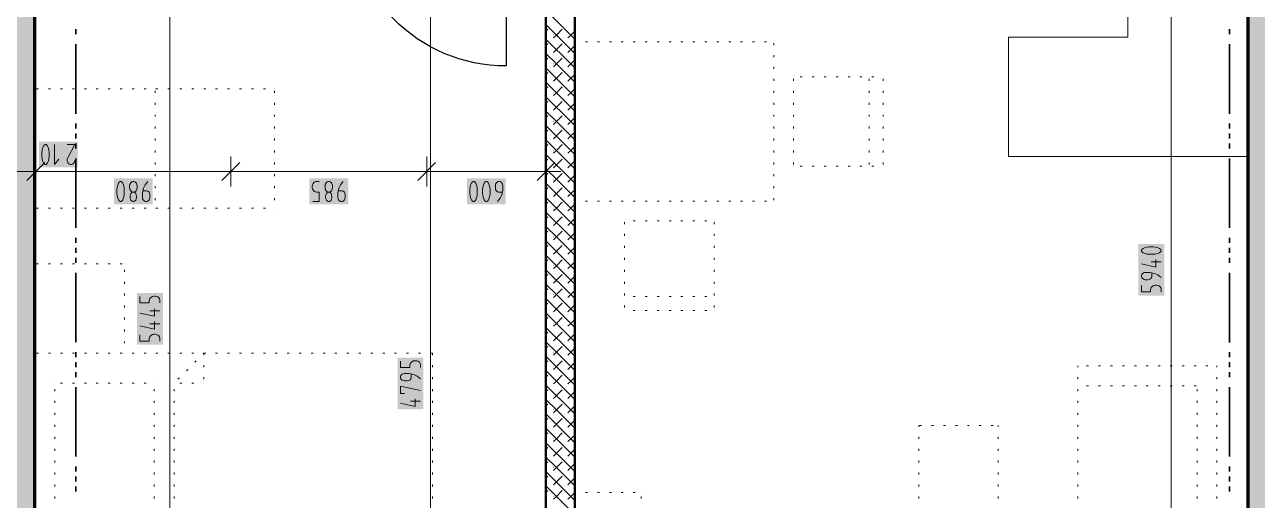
# Model space of a CAD drawing. Header units: millimetres. Extents: x 0 to 594, y 0 to 420.
# Drawn here: x 293.2 to 349.9, y 162 to 183.9 of the extents above; entities that cross this region are included whole.
import ezdxf

# ---------------------------------------------------------------- set-up
doc = ezdxf.new("R2010")
doc.units = ezdxf.units.MM
doc.header["$LTSCALE"] = 8
for name, color, linetype in [('PDF_Dvere', 7, 'Continuous'), ('PDF_Koty delkove', 7, 'Continuous'), ('PDF_Kuchyne', 7, 'Continuous'), ('PDF_Nabytek', 7, 'Continuous'), ('PDF_Pozarni useky', 7, 'Continuous'), ('PDF_Pricky zdene', 7, 'Continuous'), ('PDF_Steny obvodove nosne', 7, 'Continuous')]:
    doc.layers.add(name, color=color, linetype=linetype)

msp = doc.modelspace()

# ---------------------------------------------------------------- linework, layer by layer
at = {"layer": 'PDF_Dvere', "lineweight": 25}
msp.add_lwpolyline([(315.021, 189.328), (315.353, 189.328), (315.353, 182.001, -0.414213), (308.026, 189.328), (308.839, 189.328)], format="xyb", dxfattribs=at)
at = {"layer": 'PDF_Koty delkove', "lineweight": 18}
for points in [[(345.978, 162.425), (345.978, 199.815), (345.978, 201.143), (345.978, 202.517), (345.978, 211.218), (345.978, 212.637), (345.978, 220.239), (345.978, 222.575), (345.978, 223.262)], [(299.859, 141.932), (299.859, 145.412), (299.859, 161.557), (299.859, 195.281), (299.859, 196.61), (299.859, 217.812), (299.859, 220.285), (299.859, 222.575)], [(311.858, 145.412), (311.858, 172.012), (311.858, 189.328), (311.858, 190.656), (311.858, 217.812), (311.858, 220.285)], [(294.552, 178.382), (294.552, 177.466), (294.747, 177.709)], [(295.139, 178.382), (295.482, 178.382), (295.163, 177.771), (295.139, 177.709), (295.139, 177.618), (295.163, 177.557), (295.2, 177.511), (295.237, 177.48), (295.286, 177.466), (295.334, 177.466), (295.383, 177.48), (295.42, 177.511), (295.457, 177.557), (295.482, 177.648)], [(293.692, 177.823), (293.692, 177.136), (293.692, 176.449)], [(302.668, 177.823), (302.668, 177.136), (302.668, 176.449)], [(311.689, 177.823), (311.689, 177.136), (311.689, 176.449)], [(317.184, 177.823), (317.184, 177.136), (317.184, 176.449)], [(317.184, 177.136), (315.016, 177.136), (311.689, 177.136), (310.883, 177.136), (306.349, 177.136), (302.668, 177.136), (293.692, 177.136), (291.769, 177.136)], [(294.104, 177.548), (293.28, 176.724)], [(303.08, 177.548), (302.255, 176.724)], [(312.101, 177.548), (311.277, 176.724)], [(317.597, 177.548), (316.772, 176.724)], [(317.184, 177.136), (317.871, 177.136)], [(297.641, 176.663), (297.616, 176.678), (297.568, 176.678), (297.543, 176.663), (297.495, 176.601), (297.458, 176.51), (297.434, 176.403), (297.421, 176.311)], [(297.421, 176.311), (297.421, 176.128), (297.434, 176.037), (297.458, 175.93), (297.495, 175.838), (297.543, 175.777), (297.568, 175.762), (297.616, 175.762), (297.641, 175.777), (297.69, 175.838), (297.726, 175.93), (297.751, 176.037), (297.764, 176.128), (297.764, 176.311), (297.751, 176.403), (297.726, 176.51), (297.69, 176.601), (297.641, 176.663)], [(298.13, 176.189), (298.106, 176.174), (298.069, 176.128), (298.045, 176.067), (298.032, 176.006), (298.032, 175.945), (298.045, 175.884), (298.069, 175.823), (298.118, 175.777), (298.155, 175.762), (298.203, 175.762), (298.24, 175.777), (298.289, 175.823), (298.314, 175.884), (298.326, 175.945), (298.326, 176.006), (298.314, 176.067), (298.289, 176.128), (298.253, 176.174), (298.228, 176.189), (298.253, 176.205), (298.302, 176.251), (298.339, 176.327), (298.351, 176.403), (298.351, 176.464), (298.339, 176.54), (298.302, 176.617), (298.253, 176.663), (298.203, 176.678), (298.155, 176.678), (298.106, 176.663), (298.057, 176.617), (298.021, 176.54), (298.008, 176.464)], [(298.84, 176.678), (298.717, 176.525), (298.644, 176.372), (298.595, 176.159), (298.595, 175.945), (298.608, 175.884), (298.632, 175.838), (298.656, 175.808), (298.693, 175.777), (298.742, 175.762), (298.791, 175.762), (298.84, 175.777), (298.876, 175.808), (298.901, 175.838), (298.926, 175.884), (298.938, 175.945), (298.938, 176.067), (298.926, 176.128), (298.901, 176.189), (298.84, 176.235), (298.791, 176.251), (298.62, 176.251)], [(306.444, 175.762), (306.738, 175.762), (306.738, 176.189), (306.615, 176.189), (306.53, 176.22), (306.481, 176.266), (306.432, 176.342), (306.42, 176.403), (306.42, 176.464), (306.432, 176.525), (306.456, 176.586), (306.493, 176.632), (306.542, 176.663), (306.615, 176.678), (306.738, 176.678)], [(307.838, 176.678), (307.716, 176.525)], [(315.17, 176.189), (314.999, 176.189), (314.95, 176.205), (314.913, 176.235), (314.889, 176.266), (314.865, 176.311), (314.852, 176.372), (314.852, 176.494), (314.865, 176.556), (314.889, 176.601), (314.913, 176.632), (314.95, 176.663), (314.999, 176.678), (315.048, 176.678), (315.097, 176.663), (315.134, 176.632), (315.158, 176.601), (315.183, 176.556), (315.195, 176.494), (315.195, 176.281), (315.146, 176.067), (315.073, 175.914)], [(298.008, 176.464), (298.008, 176.403), (298.021, 176.327), (298.057, 176.251), (298.106, 176.205), (298.13, 176.189), (298.228, 176.189)], [(307.154, 175.762), (307.117, 175.777), (307.068, 175.823), (307.044, 175.884), (307.031, 175.945), (307.031, 176.006), (307.044, 176.067), (307.068, 176.128), (307.105, 176.174), (307.129, 176.189)], [(307.227, 176.189), (307.251, 176.174), (307.288, 176.128), (307.312, 176.067), (307.325, 176.006), (307.325, 175.945), (307.312, 175.884), (307.288, 175.823), (307.239, 175.777), (307.202, 175.762), (307.154, 175.762)], [(307.716, 176.525), (307.642, 176.372), (307.594, 176.159), (307.594, 175.945), (307.606, 175.884), (307.631, 175.838), (307.655, 175.808), (307.692, 175.777), (307.741, 175.762), (307.789, 175.762), (307.838, 175.777), (307.875, 175.808), (307.899, 175.838), (307.924, 175.884), (307.937, 175.945), (307.937, 176.067), (307.924, 176.128), (307.899, 176.189), (307.838, 176.235), (307.789, 176.251), (307.618, 176.251)], [(315.073, 175.914), (314.95, 175.762)], [(345.276, 173.079), (345.276, 172.736), (344.605, 172.883)], [(345.521, 172.981), (345.063, 172.981)], [(345.521, 172.247), (345.368, 172.37), (345.215, 172.443), (345.001, 172.491), (344.787, 172.491), (344.726, 172.479), (344.681, 172.455), (344.65, 172.431), (344.619, 172.394), (344.605, 172.345), (344.605, 172.296), (344.619, 172.247), (344.65, 172.21), (344.681, 172.186), (344.726, 172.161), (344.787, 172.149), (344.91, 172.149), (344.97, 172.161), (345.031, 172.186), (345.077, 172.247), (345.093, 172.296), (345.093, 172.467)], [(344.605, 171.88), (344.605, 171.587), (345.031, 171.587), (345.031, 171.709), (345.063, 171.794), (345.108, 171.843), (345.184, 171.892), (345.245, 171.904), (345.306, 171.904), (345.368, 171.892), (345.428, 171.868), (345.474, 171.831), (345.505, 171.783), (345.521, 171.709), (345.521, 171.587)], [(298.485, 171.375), (298.485, 171.081), (298.912, 171.081), (298.912, 171.204), (298.943, 171.289), (298.989, 171.338), (299.065, 171.386), (299.125, 171.399), (299.187, 171.399), (299.248, 171.386), (299.308, 171.362), (299.354, 171.325), (299.385, 171.277), (299.401, 171.204), (299.401, 171.081)], [(299.156, 170.812), (299.156, 170.469), (298.485, 170.617)], [(299.401, 170.714), (298.943, 170.714)], [(299.156, 170.225), (299.156, 169.882), (298.485, 170.029)], [(299.401, 170.127), (298.943, 170.127)], [(298.485, 169.613), (298.485, 169.32), (298.912, 169.32), (298.912, 169.442), (298.943, 169.527), (298.989, 169.577), (299.065, 169.625), (299.125, 169.638), (299.187, 169.638), (299.248, 169.625), (299.308, 169.601), (299.354, 169.564), (299.385, 169.516), (299.401, 169.442), (299.401, 169.32)], [(310.485, 168.398), (310.485, 168.104), (310.911, 168.104), (310.911, 168.227), (310.943, 168.312), (310.988, 168.361), (311.064, 168.41), (311.125, 168.422), (311.186, 168.422), (311.248, 168.41), (311.308, 168.386), (311.354, 168.349), (311.385, 168.3), (311.401, 168.227), (311.401, 168.104)], [(311.401, 167.591), (311.248, 167.713), (311.095, 167.787), (310.881, 167.835), (310.667, 167.835), (310.606, 167.823), (310.561, 167.798), (310.53, 167.774), (310.499, 167.738), (310.485, 167.688), (310.485, 167.64), (310.499, 167.591), (310.53, 167.554), (310.561, 167.53), (310.606, 167.505), (310.667, 167.492), (310.79, 167.492), (310.85, 167.505), (310.911, 167.53), (310.957, 167.591), (310.973, 167.64), (310.973, 167.811)], [(310.667, 166.905), (310.485, 166.905), (310.485, 167.248), (311.401, 167.053)], [(311.156, 166.661), (311.156, 166.318), (310.485, 166.466)], [(311.401, 166.563), (310.943, 166.563)], [(345.978, 141.932), (345.978, 145.412), (345.978, 158.719), (345.978, 160.747), (345.978, 162.425)]]:
    msp.add_lwpolyline(points, dxfattribs=at)
for points in [[(293.965, 178.014), (293.965, 177.831), (293.977, 177.74), (294.001, 177.633), (294.038, 177.542), (294.087, 177.48), (294.112, 177.466), (294.16, 177.466), (294.185, 177.48), (294.233, 177.542), (294.27, 177.633), (294.295, 177.74), (294.308, 177.831), (294.308, 178.014), (294.295, 178.106), (294.27, 178.213), (294.233, 178.305), (294.185, 178.366), (294.16, 178.382), (294.112, 178.382), (294.087, 178.366), (294.038, 178.305), (294.001, 178.213), (293.977, 178.106)], [(307.007, 176.464), (307.007, 176.403), (307.019, 176.327), (307.055, 176.251), (307.105, 176.205), (307.129, 176.189), (307.227, 176.189), (307.251, 176.205), (307.3, 176.251), (307.337, 176.327), (307.35, 176.403), (307.35, 176.464), (307.337, 176.54), (307.3, 176.617), (307.251, 176.663), (307.202, 176.678), (307.154, 176.678), (307.105, 176.663), (307.055, 176.617), (307.019, 176.54)], [(313.678, 176.311), (313.678, 176.128), (313.691, 176.037), (313.715, 175.93), (313.752, 175.838), (313.8, 175.777), (313.825, 175.762), (313.873, 175.762), (313.898, 175.777), (313.947, 175.838), (313.984, 175.93), (314.009, 176.037), (314.021, 176.128), (314.021, 176.311), (314.009, 176.403), (313.984, 176.51), (313.947, 176.601), (313.898, 176.663), (313.873, 176.678), (313.825, 176.678), (313.8, 176.663), (313.752, 176.601), (313.715, 176.51), (313.691, 176.403)], [(314.265, 176.311), (314.265, 176.128), (314.278, 176.037), (314.302, 175.93), (314.339, 175.838), (314.387, 175.777), (314.412, 175.762), (314.461, 175.762), (314.486, 175.777), (314.534, 175.838), (314.571, 175.93), (314.596, 176.037), (314.608, 176.128), (314.608, 176.311), (314.596, 176.403), (314.571, 176.51), (314.534, 176.601), (314.486, 176.663), (314.461, 176.678), (314.412, 176.678), (314.387, 176.663), (314.339, 176.601), (314.302, 176.51), (314.278, 176.403)], [(345.153, 173.666), (344.97, 173.666), (344.879, 173.653), (344.772, 173.629), (344.681, 173.592), (344.619, 173.544), (344.605, 173.519), (344.605, 173.47), (344.619, 173.445), (344.681, 173.397), (344.772, 173.36), (344.879, 173.335), (344.97, 173.323), (345.153, 173.323), (345.245, 173.335), (345.352, 173.36), (345.444, 173.397), (345.505, 173.445), (345.521, 173.47), (345.521, 173.519), (345.505, 173.544), (345.444, 173.592), (345.352, 173.629), (345.245, 173.653)]]:
    msp.add_lwpolyline(points, close=True, dxfattribs=at)
at = {"layer": 'PDF_Koty delkove', "color": 7, "lineweight": 18, "true_color": 0xffffff, "transparency": 33554559}
for points in [[(295.619, 178.519), (293.828, 178.519), (295.619, 177.328), (293.828, 177.328)], [(299.075, 176.816), (297.284, 176.816), (299.075, 175.625), (297.284, 175.625)], [(308.074, 176.816), (306.283, 176.816), (308.074, 175.625), (306.283, 175.625)], [(315.333, 176.816), (313.541, 176.816), (315.333, 175.625), (313.541, 175.625)], [(345.658, 171.424), (345.658, 173.803), (344.467, 171.424), (344.467, 173.803)], [(299.538, 169.157), (299.538, 171.536), (298.348, 169.157), (298.348, 171.536)], [(311.538, 166.181), (311.538, 168.559), (310.347, 166.181), (310.347, 168.559)]]:
    msp.add_solid(points, dxfattribs=at)
at = {"layer": 'PDF_Kuchyne', "lineweight": 13}
msp.add_lwpolyline([(349.469, 177.834), (338.478, 177.834), (338.478, 183.329), (343.974, 183.329), (343.974, 194.32), (333.029, 194.32), (333.029, 199.815), (349.469, 199.815), (349.469, 194.32)], dxfattribs=at)
at = {"layer": 'PDF_Nabytek', "lineweight": 13}
for points in [[(318.547, 183.103), (318.512, 183.103)], [(318.512, 183.103), (318.512, 183.103)], [(318.512, 183.103), (318.512, 183.103)], [(318.512, 182.961), (318.512, 183.052)], [(319.097, 183.103), (319.005, 183.103)], [(319.646, 183.103), (319.555, 183.103)], [(320.196, 183.103), (320.104, 183.103)], [(320.745, 183.103), (320.654, 183.103)], [(321.295, 183.103), (321.203, 183.103)], [(321.844, 183.103), (321.753, 183.103)], [(322.394, 183.103), (322.302, 183.103)], [(322.943, 183.103), (322.852, 183.103)], [(323.493, 183.103), (323.401, 183.103)], [(324.042, 183.103), (323.951, 183.103)], [(324.592, 183.103), (324.5, 183.103)], [(325.141, 183.103), (325.05, 183.103)], [(325.691, 183.103), (325.599, 183.103)], [(326.24, 183.103), (326.149, 183.103)], [(326.79, 183.103), (326.698, 183.103)], [(327.339, 183.103), (327.248, 183.103)], [(327.671, 183.103), (327.671, 183.103)], [(327.671, 183.103), (327.671, 183.103)], [(327.671, 182.961), (327.671, 183.052)], [(318.512, 182.411), (318.512, 182.503)], [(327.671, 182.411), (327.671, 182.503)], [(318.512, 181.862), (318.512, 181.953)], [(327.671, 181.862), (327.671, 181.953)], [(318.512, 181.312), (318.512, 181.404)], [(327.671, 181.312), (327.671, 181.404)], [(328.587, 181.5), (328.587, 181.5)], [(328.587, 181.5), (328.587, 181.5)], [(328.587, 181.312), (328.587, 181.404)], [(328.988, 181.5), (328.896, 181.5)], [(329.538, 181.5), (329.446, 181.5)], [(330.087, 181.5), (329.996, 181.5)], [(330.637, 181.5), (330.545, 181.5)], [(331.186, 181.5), (331.095, 181.5)], [(331.736, 181.5), (331.644, 181.5)], [(332.067, 181.5), (332.067, 181.5)], [(332.067, 181.312), (332.067, 181.404)], [(332.285, 181.5), (332.194, 181.5)], [(332.708, 181.5), (332.708, 181.5)], [(332.708, 181.5), (332.708, 181.5)], [(332.708, 181.312), (332.708, 181.404)], [(293.692, 180.948), (293.692, 180.948)], [(293.818, 180.948), (293.727, 180.948)], [(294.368, 180.948), (294.276, 180.948)], [(294.917, 180.948), (294.826, 180.948)], [(295.467, 180.948), (295.375, 180.948)], [(296.016, 180.948), (295.925, 180.948)], [(296.566, 180.948), (296.474, 180.948)], [(297.116, 180.948), (297.024, 180.948)], [(297.665, 180.948), (297.573, 180.948)], [(298.215, 180.948), (298.123, 180.948)], [(298.764, 180.948), (298.673, 180.948)], [(299.187, 180.948), (299.187, 180.948)], [(299.187, 180.763), (299.187, 180.854)], [(299.314, 180.948), (299.222, 180.948)], [(299.863, 180.948), (299.772, 180.948)], [(300.413, 180.948), (300.321, 180.948)], [(300.962, 180.948), (300.871, 180.948)], [(301.512, 180.948), (301.42, 180.948)], [(302.061, 180.948), (301.97, 180.948)], [(302.611, 180.948), (302.519, 180.948)], [(303.16, 180.948), (303.069, 180.948)], [(303.71, 180.948), (303.618, 180.948)], [(304.259, 180.948), (304.168, 180.948)], [(304.682, 180.948), (304.682, 180.948)], [(304.682, 180.948), (304.682, 180.948)], [(304.682, 180.948), (304.682, 180.948)], [(304.682, 180.763), (304.682, 180.854), (304.682, 180.763)], [(318.512, 180.763), (318.512, 180.854)], [(327.671, 180.763), (327.671, 180.854)], [(328.587, 180.763), (328.587, 180.854)], [(332.067, 180.763), (332.067, 180.854)], [(332.708, 180.763), (332.708, 180.854)], [(299.187, 180.213), (299.187, 180.305)], [(304.682, 180.213), (304.682, 180.305), (304.682, 180.213)], [(318.512, 180.213), (318.512, 180.305)], [(327.671, 180.213), (327.671, 180.305)], [(328.587, 180.213), (328.587, 180.305)], [(332.067, 180.213), (332.067, 180.305)], [(332.708, 180.213), (332.708, 180.305)], [(299.187, 179.664), (299.187, 179.755)], [(304.682, 179.664), (304.682, 179.755)], [(304.682, 179.664), (304.682, 179.755)], [(318.512, 179.664), (318.512, 179.755)], [(327.671, 179.664), (327.671, 179.755)], [(328.587, 179.664), (328.587, 179.755)], [(332.067, 179.664), (332.067, 179.755)], [(332.708, 179.664), (332.708, 179.755)], [(299.187, 179.114), (299.187, 179.206)], [(304.682, 179.114), (304.682, 179.206)], [(304.682, 179.114), (304.682, 179.206)], [(318.512, 179.114), (318.512, 179.206)], [(327.671, 179.114), (327.671, 179.206)], [(328.587, 179.114), (328.587, 179.206)], [(332.067, 179.114), (332.067, 179.206)], [(332.708, 179.114), (332.708, 179.206)], [(299.187, 178.565), (299.187, 178.656)], [(304.682, 178.565), (304.682, 178.656)], [(304.682, 178.565), (304.682, 178.656)], [(318.512, 178.565), (318.512, 178.656)], [(327.671, 178.565), (327.671, 178.656)], [(328.587, 178.565), (328.587, 178.656)], [(332.067, 178.565), (332.067, 178.656)], [(332.708, 178.565), (332.708, 178.656)], [(299.187, 178.015), (299.187, 178.107)], [(304.682, 178.015), (304.682, 178.107)], [(304.682, 178.015), (304.682, 178.107)], [(318.512, 178.015), (318.512, 178.107)], [(327.671, 178.015), (327.671, 178.107)], [(328.587, 178.015), (328.587, 178.107)], [(332.067, 178.015), (332.067, 178.107)], [(332.708, 178.015), (332.708, 178.107)], [(299.187, 177.466), (299.187, 177.557)], [(304.682, 177.557), (304.682, 177.466), (304.682, 177.557)], [(318.512, 177.466), (318.512, 177.557)], [(327.671, 177.466), (327.671, 177.557)], [(328.587, 177.466), (328.587, 177.557)], [(328.587, 177.379), (328.587, 177.379)], [(328.587, 177.379), (328.587, 177.379)], [(328.988, 177.379), (328.896, 177.379)], [(329.538, 177.379), (329.446, 177.379)], [(330.087, 177.379), (329.996, 177.379)], [(330.637, 177.379), (330.545, 177.379)], [(331.186, 177.379), (331.095, 177.379)], [(331.736, 177.379), (331.644, 177.379)], [(332.067, 177.466), (332.067, 177.557)], [(332.067, 177.379), (332.067, 177.379)], [(332.285, 177.379), (332.194, 177.379)], [(332.708, 177.466), (332.708, 177.557)], [(332.708, 177.379), (332.708, 177.379)], [(332.708, 177.379), (332.708, 177.379)], [(299.187, 176.916), (299.187, 177.008)], [(304.682, 177.008), (304.682, 176.916), (304.682, 177.008)], [(318.512, 176.916), (318.512, 177.008)], [(327.671, 176.916), (327.671, 177.008)], [(299.187, 176.366), (299.187, 176.458)], [(304.682, 176.366), (304.682, 176.458)], [(304.682, 176.366), (304.682, 176.458)], [(318.512, 176.366), (318.512, 176.458)], [(327.671, 176.366), (327.671, 176.458)], [(293.692, 175.453), (293.692, 175.453)], [(293.818, 175.453), (293.727, 175.453)], [(294.368, 175.453), (294.276, 175.453)], [(294.917, 175.453), (294.826, 175.453)], [(295.467, 175.453), (295.375, 175.453)], [(296.016, 175.453), (295.925, 175.453)], [(296.566, 175.453), (296.474, 175.453)], [(297.116, 175.453), (297.024, 175.453)], [(297.665, 175.453), (297.573, 175.453)], [(298.215, 175.453), (298.123, 175.453)], [(298.764, 175.453), (298.673, 175.453)], [(299.187, 175.817), (299.187, 175.909)], [(299.187, 175.453), (299.187, 175.453)], [(299.314, 175.453), (299.222, 175.453)], [(299.863, 175.453), (299.772, 175.453)], [(300.413, 175.453), (300.321, 175.453)], [(300.962, 175.453), (300.871, 175.453)], [(301.512, 175.453), (301.42, 175.453)], [(302.061, 175.453), (301.97, 175.453)], [(302.611, 175.453), (302.519, 175.453)], [(303.16, 175.453), (303.069, 175.453)], [(303.71, 175.453), (303.618, 175.453)], [(304.259, 175.453), (304.168, 175.453)], [(304.682, 175.817), (304.682, 175.909)], [(304.682, 175.817), (304.682, 175.909)], [(304.682, 175.453), (304.682, 175.453)], [(304.682, 175.453), (304.682, 175.453)], [(304.682, 175.453), (304.682, 175.453)], [(318.512, 175.817), (318.512, 175.909)], [(318.547, 175.776), (318.512, 175.776)], [(318.512, 175.776), (318.512, 175.776)], [(318.512, 175.776), (318.512, 175.776)], [(319.097, 175.776), (319.005, 175.776)], [(319.646, 175.776), (319.555, 175.776)], [(320.196, 175.776), (320.104, 175.776)], [(320.745, 175.776), (320.654, 175.776)], [(321.295, 175.776), (321.203, 175.776)], [(321.844, 175.776), (321.753, 175.776)], [(322.394, 175.776), (322.302, 175.776)], [(322.943, 175.776), (322.852, 175.776)], [(323.493, 175.776), (323.401, 175.776)], [(324.042, 175.776), (323.951, 175.776)], [(324.592, 175.776), (324.5, 175.776)], [(325.141, 175.776), (325.05, 175.776)], [(325.691, 175.776), (325.599, 175.776)], [(326.24, 175.776), (326.149, 175.776)], [(326.79, 175.776), (326.698, 175.776)], [(327.339, 175.776), (327.248, 175.776)], [(327.671, 175.817), (327.671, 175.909)], [(327.671, 175.776), (327.671, 175.776)], [(327.671, 175.776), (327.671, 175.776)], [(320.806, 174.86), (320.806, 174.86)], [(320.806, 174.86), (320.806, 174.86)], [(321.295, 174.86), (321.203, 174.86)], [(321.844, 174.86), (321.753, 174.86)], [(322.394, 174.86), (322.302, 174.86)], [(322.943, 174.86), (322.852, 174.86)], [(323.493, 174.86), (323.401, 174.86)], [(324.042, 174.86), (323.951, 174.86)], [(324.592, 174.86), (324.5, 174.86)], [(324.927, 174.86), (324.927, 174.86)], [(324.927, 174.86), (324.927, 174.86)], [(320.806, 174.718), (320.806, 174.809)], [(324.927, 174.718), (324.927, 174.809)], [(320.806, 174.168), (320.806, 174.26)], [(324.927, 174.168), (324.927, 174.26)], [(320.806, 173.619), (320.806, 173.71)], [(320.806, 173.069), (320.806, 173.161)], [(324.927, 173.619), (324.927, 173.71)], [(324.927, 173.069), (324.927, 173.161)], [(293.646, 172.888), (293.646, 172.888)], [(293.646, 172.888), (293.646, 172.888)], [(293.646, 172.52), (293.646, 172.611)], [(293.818, 172.888), (293.727, 172.888)], [(294.368, 172.888), (294.276, 172.888)], [(294.917, 172.888), (294.826, 172.888)], [(295.467, 172.888), (295.375, 172.888)], [(296.016, 172.888), (295.925, 172.888)], [(296.566, 172.888), (296.474, 172.888)], [(297.116, 172.888), (297.024, 172.888)], [(297.665, 172.888), (297.573, 172.888)], [(297.768, 172.888), (297.768, 172.888)], [(297.768, 172.888), (297.768, 172.888)], [(297.768, 172.52), (297.768, 172.611)], [(320.806, 172.52), (320.806, 172.611)], [(324.927, 172.52), (324.927, 172.611)], [(293.646, 171.97), (293.646, 172.062)], [(297.768, 171.97), (297.768, 172.062)], [(320.806, 171.97), (320.806, 172.062)], [(324.927, 171.97), (324.927, 172.062)], [(293.646, 171.421), (293.646, 171.512)], [(297.768, 171.421), (297.768, 171.512)], [(320.806, 171.421), (320.806, 171.512)], [(324.927, 171.421), (324.927, 171.512)], [(293.646, 170.871), (293.646, 170.963)], [(297.768, 170.871), (297.768, 170.963)], [(320.806, 171.38), (320.806, 171.38)], [(320.806, 170.871), (320.806, 170.963)], [(321.295, 171.38), (321.203, 171.38)], [(321.844, 171.38), (321.753, 171.38)], [(322.394, 171.38), (322.302, 171.38)], [(322.943, 171.38), (322.852, 171.38)], [(323.493, 171.38), (323.401, 171.38)], [(324.042, 171.38), (323.951, 171.38)], [(324.592, 171.38), (324.5, 171.38)], [(324.927, 171.38), (324.927, 171.38)], [(324.927, 170.871), (324.927, 170.963)], [(293.646, 170.322), (293.646, 170.413)], [(297.768, 170.322), (297.768, 170.413)], [(320.806, 170.738), (320.806, 170.738)], [(320.806, 170.738), (320.806, 170.738)], [(321.295, 170.738), (321.203, 170.738)], [(321.844, 170.738), (321.753, 170.738)], [(322.394, 170.738), (322.302, 170.738)], [(322.943, 170.738), (322.852, 170.738)], [(323.493, 170.738), (323.401, 170.738)], [(324.042, 170.738), (323.951, 170.738)], [(324.592, 170.738), (324.5, 170.738)], [(324.927, 170.738), (324.927, 170.738)], [(324.927, 170.738), (324.927, 170.738)], [(293.646, 169.772), (293.646, 169.864)], [(297.768, 169.772), (297.768, 169.864)], [(293.646, 169.223), (293.646, 169.314)], [(297.768, 169.223), (297.768, 169.314)], [(293.646, 168.767), (293.646, 168.767)], [(293.646, 168.767), (293.646, 168.767)], [(293.646, 168.767), (293.646, 168.767)], [(293.646, 168.673), (293.646, 168.765)], [(293.818, 168.767), (293.727, 168.767)], [(294.368, 168.767), (294.276, 168.767)], [(294.917, 168.767), (294.826, 168.767)], [(295.467, 168.767), (295.375, 168.767)], [(296.016, 168.767), (295.925, 168.767)], [(296.566, 168.767), (296.474, 168.767)], [(297.116, 168.767), (297.024, 168.767)], [(297.665, 168.767), (297.573, 168.767)], [(297.768, 168.767), (297.768, 168.767)], [(298.215, 168.767), (298.123, 168.767)], [(298.764, 168.767), (298.673, 168.767)], [(299.314, 168.767), (299.222, 168.767)], [(299.863, 168.767), (299.772, 168.767)], [(300.413, 168.767), (300.321, 168.767)], [(300.962, 168.767), (300.871, 168.767)], [(301.401, 168.737), (301.431, 168.767)], [(301.512, 168.767), (301.42, 168.767)], [(301.431, 168.767), (301.431, 168.767)], [(301.431, 168.767), (301.431, 168.767)], [(301.431, 168.673), (301.431, 168.765)], [(302.061, 168.767), (301.97, 168.767)], [(302.611, 168.767), (302.519, 168.767)], [(303.16, 168.767), (303.069, 168.767)], [(303.71, 168.767), (303.618, 168.767)], [(304.259, 168.767), (304.168, 168.767)], [(304.809, 168.767), (304.717, 168.767)], [(305.358, 168.767), (305.267, 168.767)], [(305.908, 168.767), (305.816, 168.767)], [(306.457, 168.767), (306.366, 168.767)], [(307.007, 168.767), (306.915, 168.767)], [(307.557, 168.767), (307.465, 168.767)], [(308.106, 168.767), (308.014, 168.767)], [(308.656, 168.767), (308.564, 168.767)], [(309.205, 168.767), (309.114, 168.767)], [(309.755, 168.767), (309.663, 168.767)], [(310.304, 168.767), (310.213, 168.767)], [(310.854, 168.767), (310.762, 168.767)], [(311.403, 168.767), (311.312, 168.767)], [(311.953, 168.767), (311.861, 168.767)], [(311.964, 168.767), (311.964, 168.767)], [(311.964, 168.767), (311.964, 168.767)], [(311.964, 168.673), (311.964, 168.765)], [(293.646, 168.124), (293.646, 168.215)], [(301.013, 168.348), (301.077, 168.413)], [(301.431, 168.124), (301.431, 168.215)], [(311.964, 168.124), (311.964, 168.215)], [(341.676, 168.124), (341.676, 168.185)], [(341.676, 168.185), (341.676, 168.185)], [(341.676, 168.185), (341.676, 168.185)], [(342.177, 168.185), (342.085, 168.185)], [(342.726, 168.185), (342.635, 168.185)], [(343.276, 168.185), (343.184, 168.185)], [(343.825, 168.185), (343.734, 168.185)], [(344.375, 168.185), (344.283, 168.185)], [(344.924, 168.185), (344.833, 168.185)], [(345.474, 168.185), (345.382, 168.185)], [(346.023, 168.185), (345.932, 168.185)], [(346.573, 168.185), (346.481, 168.185)], [(347.122, 168.185), (347.031, 168.185)], [(347.672, 168.185), (347.58, 168.185)], [(348.087, 168.124), (348.087, 168.185)], [(348.087, 168.185), (348.087, 168.185)], [(348.087, 168.185), (348.087, 168.185)], [(293.646, 167.574), (293.646, 167.666)], [(300.235, 167.571), (300.3, 167.636)], [(300.624, 167.96), (300.689, 168.024)], [(301.431, 167.574), (301.431, 167.666)], [(311.964, 167.574), (311.964, 167.666)], [(341.676, 167.574), (341.676, 167.666)], [(348.087, 167.574), (348.087, 167.666)], [(293.646, 167.025), (293.646, 167.116)], [(294.562, 167.393), (294.562, 167.393)], [(294.562, 167.393), (294.562, 167.393)], [(294.562, 167.025), (294.562, 167.116)], [(294.917, 167.393), (294.826, 167.393)], [(295.467, 167.393), (295.375, 167.393)], [(296.016, 167.393), (295.925, 167.393)], [(296.566, 167.393), (296.474, 167.393)], [(297.116, 167.393), (297.024, 167.393)], [(297.665, 167.393), (297.573, 167.393)], [(298.215, 167.393), (298.123, 167.393)], [(298.764, 167.393), (298.673, 167.393)], [(299.141, 167.393), (299.141, 167.393)], [(299.141, 167.393), (299.141, 167.393)], [(299.141, 167.025), (299.141, 167.116)], [(300.057, 167.393), (300.057, 167.393)], [(300.057, 167.393), (300.057, 167.393)], [(300.057, 167.393), (300.057, 167.393)], [(300.057, 167.025), (300.057, 167.116)], [(300.413, 167.393), (300.321, 167.393)], [(300.962, 167.393), (300.871, 167.393)], [(301.431, 167.393), (301.42, 167.393)], [(301.431, 167.393), (301.431, 167.393)], [(301.431, 167.393), (301.431, 167.393)], [(311.964, 167.025), (311.964, 167.116)], [(341.676, 167.269), (341.676, 167.269)], [(341.676, 167.025), (341.676, 167.116)], [(342.177, 167.269), (342.085, 167.269)], [(342.726, 167.269), (342.635, 167.269)], [(343.276, 167.269), (343.184, 167.269)], [(343.825, 167.269), (343.734, 167.269)], [(344.375, 167.269), (344.283, 167.269)], [(344.924, 167.269), (344.833, 167.269)], [(345.474, 167.269), (345.382, 167.269)], [(346.023, 167.269), (345.932, 167.269)], [(346.573, 167.269), (346.481, 167.269)], [(347.122, 167.269), (347.031, 167.269)], [(347.171, 167.269), (347.171, 167.269)], [(347.171, 167.269), (347.171, 167.269)], [(347.171, 167.025), (347.171, 167.116)], [(348.087, 167.025), (348.087, 167.116)], [(293.646, 166.475), (293.646, 166.567)], [(294.562, 166.475), (294.562, 166.567)], [(299.141, 166.475), (299.141, 166.567)], [(300.057, 166.475), (300.057, 166.567)], [(311.964, 166.475), (311.964, 166.567)], [(341.676, 166.475), (341.676, 166.567)], [(347.171, 166.475), (347.171, 166.567)], [(348.087, 166.475), (348.087, 166.567)], [(293.646, 165.925), (293.646, 166.017)], [(294.562, 165.925), (294.562, 166.017)], [(299.141, 165.925), (299.141, 166.017)], [(300.057, 165.925), (300.057, 166.017)], [(311.964, 165.925), (311.964, 166.017)], [(341.676, 165.925), (341.676, 166.017)], [(347.171, 165.925), (347.171, 166.017)], [(348.087, 165.925), (348.087, 166.017)], [(293.646, 165.376), (293.646, 165.468)], [(294.562, 165.376), (294.562, 165.468)], [(299.141, 165.376), (299.141, 165.468)], [(300.057, 165.376), (300.057, 165.468)], [(311.964, 165.376), (311.964, 165.468)], [(334.349, 165.438), (334.349, 165.438)], [(334.349, 165.376), (334.349, 165.438)], [(334.349, 165.438), (334.349, 165.438)], [(334.483, 165.438), (334.392, 165.438)], [(335.033, 165.438), (334.941, 165.438)], [(335.582, 165.438), (335.491, 165.438)], [(336.132, 165.438), (336.04, 165.438)], [(336.681, 165.438), (336.59, 165.438)], [(337.231, 165.438), (337.139, 165.438)], [(337.78, 165.438), (337.689, 165.438)], [(338.013, 165.438), (338.013, 165.438)], [(338.013, 165.376), (338.013, 165.438)], [(338.013, 165.438), (338.013, 165.438)], [(341.676, 165.376), (341.676, 165.468)], [(347.171, 165.376), (347.171, 165.468)], [(348.087, 165.376), (348.087, 165.468)], [(293.646, 164.826), (293.646, 164.918)], [(294.562, 164.826), (294.562, 164.918)], [(299.141, 164.826), (299.141, 164.918)], [(300.057, 164.826), (300.057, 164.918)], [(311.964, 164.826), (311.964, 164.918)], [(334.349, 164.826), (334.349, 164.918)], [(338.013, 164.826), (338.013, 164.918)], [(341.676, 164.826), (341.676, 164.918)], [(347.171, 164.826), (347.171, 164.918)], [(348.087, 164.826), (348.087, 164.918)], [(293.646, 164.277), (293.646, 164.368)], [(294.562, 164.277), (294.562, 164.368)], [(299.141, 164.277), (299.141, 164.368)], [(300.057, 164.277), (300.057, 164.368)], [(311.964, 164.277), (311.964, 164.368)], [(334.349, 164.277), (334.349, 164.368)], [(338.013, 164.277), (338.013, 164.368)], [(341.676, 164.277), (341.676, 164.368)], [(347.171, 164.277), (347.171, 164.368)], [(348.087, 164.277), (348.087, 164.368)], [(293.646, 163.727), (293.646, 163.819)], [(294.562, 163.727), (294.562, 163.819)], [(299.141, 163.727), (299.141, 163.819)], [(300.057, 163.727), (300.057, 163.819)], [(311.964, 163.727), (311.964, 163.819)], [(334.349, 163.727), (334.349, 163.819)], [(338.013, 163.727), (338.013, 163.819)], [(341.676, 163.727), (341.676, 163.819)], [(347.171, 163.727), (347.171, 163.819)], [(348.087, 163.727), (348.087, 163.819)], [(293.646, 163.178), (293.646, 163.269)], [(294.562, 163.178), (294.562, 163.269)], [(299.141, 163.178), (299.141, 163.269)], [(300.057, 163.178), (300.057, 163.269)], [(311.964, 163.178), (311.964, 163.269)], [(334.349, 163.178), (334.349, 163.269)], [(338.013, 163.178), (338.013, 163.269)], [(341.676, 163.178), (341.676, 163.269)], [(347.171, 163.178), (347.171, 163.269)], [(348.087, 163.178), (348.087, 163.269)], [(293.646, 162.628), (293.646, 162.72)], [(294.562, 162.628), (294.562, 162.72)], [(299.141, 162.628), (299.141, 162.72)], [(300.057, 162.628), (300.057, 162.72)], [(311.964, 162.628), (311.964, 162.72)], [(334.349, 162.628), (334.349, 162.72)], [(338.013, 162.628), (338.013, 162.72)], [(341.676, 162.628), (341.676, 162.72)], [(347.171, 162.628), (347.171, 162.72)], [(348.087, 162.628), (348.087, 162.72)], [(293.646, 162.079), (293.646, 162.17)], [(294.562, 162.079), (294.562, 162.17)], [(299.141, 162.079), (299.141, 162.17)], [(300.057, 162.079), (300.057, 162.17)], [(311.964, 162.079), (311.964, 162.17)], [(318.547, 162.356), (318.512, 162.356)], [(318.512, 162.356), (318.512, 162.356)], [(318.512, 162.356), (318.512, 162.356)], [(318.512, 162.079), (318.512, 162.17)], [(319.097, 162.356), (319.005, 162.356)], [(319.646, 162.356), (319.555, 162.356)], [(320.196, 162.356), (320.104, 162.356)], [(320.745, 162.356), (320.654, 162.356)], [(321.295, 162.356), (321.203, 162.356)], [(321.573, 162.356), (321.573, 162.356)], [(321.573, 162.356), (321.573, 162.356)], [(321.573, 162.079), (321.573, 162.17)], [(334.349, 162.079), (334.349, 162.17)], [(338.013, 162.079), (338.013, 162.17)], [(341.676, 162.079), (341.676, 162.17)], [(347.171, 162.079), (347.171, 162.17)], [(348.087, 162.079), (348.087, 162.17)]]:
    msp.add_lwpolyline(points, dxfattribs=at)
at = {"layer": 'PDF_Pozarni useky', "lineweight": 35}
for points in [[(295.524, 183.465), (295.524, 183.694)], [(348.658, 183.465), (348.658, 183.693)], [(295.524, 179.801), (295.524, 183.007)], [(348.658, 179.801), (348.658, 183.007)], [(295.524, 179.114), (295.524, 179.343)], [(295.524, 178.656), (295.524, 178.885)], [(348.658, 179.114), (348.658, 179.343)], [(348.658, 178.656), (348.658, 178.885)], [(295.524, 178.198), (295.524, 178.427)], [(348.658, 178.198), (348.658, 178.427)], [(295.524, 174.535), (295.524, 177.741)], [(348.658, 174.535), (348.658, 177.74)], [(295.524, 173.848), (295.524, 174.077)], [(348.658, 173.848), (348.658, 174.077)], [(295.524, 173.39), (295.524, 173.619)], [(295.524, 172.932), (295.524, 173.161)], [(348.658, 173.39), (348.658, 173.619)], [(348.658, 172.932), (348.658, 173.161)], [(295.524, 169.269), (295.524, 172.474)], [(348.658, 169.268), (348.658, 172.474)], [(295.524, 168.582), (295.524, 168.811)], [(348.658, 168.582), (348.658, 168.81)], [(295.524, 168.124), (295.524, 168.353)], [(348.658, 168.124), (348.658, 168.353)], [(295.524, 167.666), (295.524, 167.895)], [(348.658, 167.666), (348.658, 167.895)], [(295.524, 164.002), (295.524, 167.208)], [(348.658, 164.002), (348.658, 167.208)], [(295.524, 163.315), (295.524, 163.544)], [(348.658, 163.315), (348.658, 163.544)], [(295.524, 162.858), (295.524, 163.086)], [(348.658, 162.857), (348.658, 163.086)], [(295.524, 162.4), (295.524, 162.629)], [(348.658, 162.399), (348.658, 162.628)]]:
    msp.add_lwpolyline(points, dxfattribs=at)
at = {"layer": 'PDF_Pricky zdene', "lineweight": 50}
msp.add_lwpolyline([(318.512, 145.275), (318.512, 145.412), (318.512, 189.328), (317.184, 189.328), (317.184, 145.412), (317.184, 145.275)], close=True, dxfattribs=at)
at = {"layer": 'PDF_Pricky zdene', "lineweight": 9}
for points in [[(318.512, 183.238), (318.329, 183.421), (317.184, 184.566)], [(318.512, 182.574), (318.329, 182.757), (317.665, 183.421), (317.184, 183.902)], [(317.184, 183.604), (317.267, 183.686)], [(317.532, 183.288), (317.665, 183.421)], [(317.665, 183.421), (317.931, 183.686)], [(318.196, 183.288), (318.329, 183.421)], [(318.329, 183.421), (318.512, 183.604)], [(318.512, 181.91), (318.329, 182.093), (317.184, 183.238)], [(317.184, 182.94), (317.267, 183.022)], [(317.532, 182.624), (317.931, 183.022)], [(318.196, 182.624), (318.329, 182.757), (318.512, 182.94)], [(318.512, 181.246), (318.329, 181.429), (317.665, 182.093), (317.184, 182.574)], [(317.184, 182.276), (317.267, 182.358)], [(317.665, 182.093), (317.931, 182.358)], [(318.329, 182.093), (318.512, 182.276)], [(318.512, 180.582), (318.329, 180.765), (317.184, 181.91)], [(317.184, 181.612), (317.267, 181.694)], [(317.532, 181.96), (317.665, 182.093)], [(317.532, 181.296), (317.931, 181.694)], [(318.196, 181.96), (318.329, 182.093)], [(318.512, 179.918), (318.329, 180.101), (317.665, 180.765), (317.184, 181.246)], [(318.196, 181.296), (318.329, 181.429), (318.512, 181.612)], [(317.184, 180.948), (317.267, 181.03)], [(318.512, 179.254), (318.329, 179.437), (317.184, 180.582)], [(317.532, 180.632), (317.665, 180.765)], [(317.665, 180.765), (317.931, 181.03)], [(318.196, 180.632), (318.329, 180.765)], [(318.329, 180.765), (318.512, 180.948)], [(317.184, 180.284), (317.267, 180.366)], [(317.532, 179.968), (317.931, 180.366)], [(318.196, 179.968), (318.329, 180.101), (318.512, 180.284)], [(318.512, 178.59), (318.329, 178.773), (317.665, 179.437), (317.184, 179.918)], [(317.184, 179.62), (317.267, 179.702)], [(317.532, 179.304), (317.665, 179.437)], [(317.665, 179.437), (317.931, 179.702)], [(318.196, 179.304), (318.329, 179.437)], [(318.329, 179.437), (318.512, 179.62)], [(318.512, 177.926), (318.329, 178.109), (317.184, 179.254)], [(317.184, 178.956), (317.267, 179.038)], [(317.532, 178.64), (317.931, 179.038)], [(318.329, 178.773), (318.512, 178.956)], [(318.512, 177.262), (318.329, 177.445), (317.665, 178.109), (317.184, 178.59)], [(317.184, 178.292), (317.267, 178.374)], [(317.665, 178.109), (317.931, 178.374)], [(318.196, 178.64), (318.329, 178.773)], [(318.329, 178.109), (318.512, 178.292)], [(318.512, 176.598), (318.329, 176.781), (317.184, 177.926)], [(317.184, 177.628), (317.267, 177.71)], [(317.532, 177.976), (317.665, 178.109)], [(317.532, 177.312), (317.931, 177.71)], [(318.196, 177.976), (318.329, 178.109)], [(318.329, 176.117), (317.665, 176.781), (317.184, 177.262)], [(318.196, 177.312), (318.329, 177.445)], [(318.329, 177.445), (318.512, 177.628)], [(317.184, 176.964), (317.267, 177.046)], [(318.512, 175.27), (318.329, 175.453), (317.184, 176.598)], [(317.532, 176.648), (317.665, 176.781)], [(317.665, 176.781), (317.931, 177.046)], [(318.196, 176.648), (318.329, 176.781)], [(318.329, 176.781), (318.512, 176.964)], [(317.184, 176.3), (317.267, 176.382)], [(317.532, 175.984), (317.931, 176.382)], [(318.196, 175.984), (318.329, 176.117)], [(318.329, 176.117), (318.512, 176.3)], [(318.512, 175.934), (318.329, 176.117)], [(318.329, 174.789), (317.665, 175.453), (317.184, 175.934)], [(317.184, 175.636), (317.267, 175.718)], [(317.532, 175.32), (317.665, 175.453)], [(317.665, 175.453), (317.931, 175.718)], [(318.196, 175.32), (318.329, 175.453)], [(318.329, 175.453), (318.512, 175.636)], [(318.512, 173.942), (318.329, 174.125), (317.184, 175.27)], [(317.184, 174.972), (317.267, 175.054)], [(317.532, 174.656), (317.931, 175.054)], [(318.329, 174.789), (318.512, 174.972)], [(318.329, 173.461), (317.665, 174.125), (317.184, 174.606)], [(317.184, 174.308), (317.267, 174.39)], [(317.665, 174.125), (317.931, 174.39)], [(318.196, 174.656), (318.329, 174.789)], [(318.512, 174.606), (318.329, 174.789)], [(318.329, 174.125), (318.512, 174.308)], [(318.512, 172.614), (318.329, 172.797), (317.184, 173.942)], [(317.184, 173.644), (317.267, 173.726)], [(317.532, 173.992), (317.665, 174.125)], [(317.532, 173.328), (317.931, 173.726)], [(318.196, 173.992), (318.329, 174.125)], [(318.329, 172.133), (317.665, 172.797), (317.184, 173.278)], [(318.196, 173.328), (318.329, 173.461)], [(318.329, 173.461), (318.512, 173.644)], [(318.512, 173.278), (318.329, 173.461)], [(317.184, 172.98), (317.267, 173.062)], [(318.512, 171.285), (318.329, 171.469), (317.184, 172.614)], [(317.532, 172.664), (317.665, 172.797)], [(317.665, 172.797), (317.931, 173.062)], [(318.196, 172.664), (318.329, 172.797)], [(318.329, 172.797), (318.512, 172.98)], [(317.184, 172.316), (317.267, 172.398)], [(317.532, 172), (317.931, 172.398)], [(318.196, 172), (318.329, 172.133)], [(318.329, 172.133), (318.512, 172.316)], [(318.512, 171.95), (318.329, 172.133)], [(318.329, 170.805), (317.665, 171.469), (317.184, 171.95)], [(317.184, 171.652), (317.267, 171.734)], [(317.532, 171.336), (317.665, 171.469)], [(317.665, 171.469), (317.931, 171.734)], [(318.196, 171.336), (318.329, 171.469)], [(318.329, 171.469), (318.512, 171.652)], [(318.512, 169.957), (318.329, 170.141), (317.184, 171.285)], [(317.184, 170.988), (317.267, 171.07)], [(317.532, 170.672), (317.931, 171.07)], [(318.196, 170.672), (318.329, 170.805), (318.512, 170.988)], [(318.329, 169.477), (317.665, 170.141), (317.184, 170.621)], [(317.184, 170.324), (317.267, 170.406)], [(317.665, 170.141), (317.931, 170.406)], [(318.512, 170.621), (318.329, 170.805)], [(318.329, 170.141), (318.512, 170.324)], [(318.512, 168.629), (318.329, 168.813), (317.184, 169.957)], [(317.532, 170.008), (317.665, 170.141)], [(318.196, 170.008), (318.329, 170.141)], [(317.184, 169.66), (317.267, 169.742)], [(318.329, 168.149), (317.665, 168.813), (317.184, 169.293)], [(317.532, 169.344), (317.931, 169.742)], [(318.196, 169.344), (318.329, 169.477), (318.512, 169.66)], [(318.512, 169.293), (318.329, 169.477)], [(317.184, 168.996), (317.267, 169.078)], [(318.329, 167.485), (317.184, 168.629)], [(317.532, 168.68), (317.665, 168.813)], [(317.665, 168.813), (317.931, 169.078)], [(318.196, 168.68), (318.329, 168.813)], [(318.329, 168.813), (318.512, 168.996)], [(317.184, 168.332), (317.267, 168.414)], [(317.532, 168.016), (317.931, 168.414)], [(318.512, 167.965), (318.329, 168.149), (318.196, 168.016)], [(318.329, 168.149), (318.512, 168.332)], [(318.329, 166.821), (317.665, 167.485), (317.184, 167.965)], [(317.184, 167.668), (317.267, 167.75)], [(317.532, 167.352), (317.665, 167.485), (317.931, 167.75)], [(318.196, 167.352), (318.329, 167.485)], [(318.512, 167.301), (318.329, 167.485), (318.512, 167.668)], [(318.329, 166.157), (317.184, 167.301)], [(317.184, 167.004), (317.267, 167.086)], [(317.532, 166.688), (317.931, 167.086)], [(318.329, 166.821), (318.512, 167.004)], [(318.512, 165.309), (318.329, 165.493), (317.665, 166.157), (317.184, 166.637)], [(317.184, 166.34), (317.267, 166.422)], [(317.532, 166.024), (317.665, 166.157), (317.931, 166.422)], [(318.196, 166.688), (318.329, 166.821)], [(318.512, 166.637), (318.329, 166.821)], [(318.329, 164.829), (317.184, 165.973)], [(318.196, 166.024), (318.329, 166.157)], [(318.512, 165.973), (318.329, 166.157), (318.512, 166.34)], [(317.184, 165.676), (317.267, 165.758)], [(317.665, 164.829), (317.184, 165.309)], [(317.532, 165.36), (317.931, 165.758)], [(318.196, 165.36), (318.329, 165.493)], [(318.329, 165.493), (318.512, 165.676)], [(317.184, 165.012), (317.267, 165.094)], [(318.329, 163.501), (317.184, 164.645)], [(317.532, 164.696), (317.665, 164.829), (317.931, 165.094)], [(318.329, 164.165), (317.665, 164.829)], [(318.196, 164.696), (318.329, 164.829)], [(318.512, 164.645), (318.329, 164.829), (318.512, 165.012)], [(317.184, 164.348), (317.267, 164.43)], [(317.532, 164.032), (317.931, 164.43)], [(318.196, 164.032), (318.329, 164.165)], [(318.329, 164.165), (318.512, 164.348)], [(318.512, 163.981), (318.329, 164.165)], [(317.665, 163.501), (317.184, 163.981)], [(317.184, 163.684), (317.267, 163.766)], [(317.532, 163.368), (317.665, 163.501), (317.931, 163.766)], [(318.512, 163.317), (318.329, 163.501), (318.512, 163.684)], [(318.329, 162.173), (317.184, 163.317)], [(317.184, 163.02), (317.267, 163.102)], [(317.532, 162.704), (317.931, 163.102)], [(318.329, 162.837), (317.665, 163.501)], [(318.196, 163.368), (318.329, 163.501)], [(318.329, 162.837), (318.512, 163.02)], [(317.665, 162.173), (317.184, 162.653)], [(317.184, 162.356), (317.267, 162.438)], [(317.532, 162.04), (317.665, 162.173), (317.931, 162.438)], [(318.196, 162.704), (318.329, 162.837)], [(318.512, 162.653), (318.329, 162.837)], [(318.329, 161.508), (317.665, 162.173)], [(318.196, 162.04), (318.329, 162.173)], [(318.512, 161.989), (318.329, 162.173), (318.512, 162.356)]]:
    msp.add_lwpolyline(points, dxfattribs=at)
at = {"layer": 'PDF_Pricky zdene', "lineweight": 9, "transparency": 33554559}
for points in [[(317.532, 183.403), (317.512, 183.424), (317.553, 183.424), (317.532, 183.444)], [(318.329, 183.4), (318.308, 183.421), (318.35, 183.421), (318.329, 183.441)], [(317.532, 182.075), (317.512, 182.096), (317.553, 182.096), (317.532, 182.116)], [(318.329, 182.072), (318.308, 182.093), (318.35, 182.093), (318.329, 182.113)], [(317.532, 180.747), (317.512, 180.767), (317.553, 180.767), (317.532, 180.788)], [(318.329, 180.744), (318.308, 180.765), (318.35, 180.765), (318.329, 180.785)], [(317.532, 179.419), (317.512, 179.439), (317.553, 179.439), (317.532, 179.46)], [(318.329, 179.416), (318.308, 179.437), (318.35, 179.437), (318.329, 179.457)], [(317.532, 178.091), (317.512, 178.111), (317.553, 178.111), (317.532, 178.132)], [(318.329, 178.088), (318.308, 178.109), (318.35, 178.109), (318.329, 178.129)], [(317.532, 176.763), (317.512, 176.783), (317.553, 176.783), (317.532, 176.804)], [(318.329, 176.76), (318.308, 176.781), (318.35, 176.781), (318.329, 176.801)], [(317.532, 175.435), (317.512, 175.455), (317.553, 175.455), (317.532, 175.476)], [(318.329, 175.432), (318.308, 175.453), (318.35, 175.453), (318.329, 175.473)], [(317.532, 174.107), (317.512, 174.127), (317.553, 174.127), (317.532, 174.148)], [(318.329, 174.104), (318.308, 174.125), (318.35, 174.125), (318.329, 174.145)], [(317.532, 172.779), (317.512, 172.799), (317.553, 172.799), (317.532, 172.82)], [(318.329, 172.776), (318.308, 172.797), (318.35, 172.797), (318.329, 172.817)], [(317.532, 171.451), (317.512, 171.471), (317.553, 171.471), (317.532, 171.492)], [(318.329, 171.448), (318.308, 171.469), (318.35, 171.469), (318.329, 171.489)], [(317.532, 170.123), (317.512, 170.143), (317.553, 170.143), (317.532, 170.164)], [(318.329, 170.12), (318.308, 170.141), (318.35, 170.141), (318.329, 170.161)], [(317.532, 168.795), (317.512, 168.815), (317.553, 168.815), (317.532, 168.836)], [(318.329, 168.792), (318.308, 168.813), (318.35, 168.813), (318.329, 168.833)], [(317.532, 167.467), (317.512, 167.487), (317.553, 167.487), (317.532, 167.508)], [(318.329, 167.464), (318.308, 167.485), (318.35, 167.485), (318.329, 167.505)], [(317.532, 166.139), (317.512, 166.159), (317.553, 166.159), (317.532, 166.18)], [(318.329, 166.136), (318.308, 166.157), (318.35, 166.157), (318.329, 166.177)], [(317.532, 164.811), (317.512, 164.831), (317.553, 164.831), (317.532, 164.852)], [(318.329, 164.808), (318.308, 164.829), (318.35, 164.829), (318.329, 164.849)], [(317.532, 163.483), (317.512, 163.503), (317.553, 163.503), (317.532, 163.524)], [(318.329, 163.48), (318.308, 163.501), (318.35, 163.501), (318.329, 163.521)], [(317.532, 162.155), (317.512, 162.175), (317.553, 162.175), (317.532, 162.196)], [(318.329, 162.152), (318.308, 162.173), (318.35, 162.173), (318.329, 162.193)]]:
    msp.add_solid(points, dxfattribs=at)
at = {"layer": 'PDF_Steny obvodove nosne', "lineweight": 70}
for points in [[(351.346, 143.26), (351.346, 145.412), (351.346, 211.218), (351.346, 220.239), (351.346, 222.437), (349.515, 222.437), (349.515, 220.239), (349.515, 212.637), (349.515, 211.218), (349.515, 145.412), (349.515, 143.26)], [(293.646, 143.26), (293.646, 145.412), (293.646, 216.118), (293.646, 218.453), (291.814, 218.453), (291.814, 216.118), (291.814, 145.412), (291.814, 143.26)]]:
    msp.add_lwpolyline(points, close=True, dxfattribs=at)
at = {"layer": 'PDF_Steny obvodove nosne', "color": 9, "lineweight": 9, "true_color": 0xc0c0c0, "transparency": 33554559}
for points in [[(351.346, 143.26), (351.346, 222.437), (349.515, 143.26), (349.515, 222.437)], [(293.646, 143.26), (293.646, 218.453), (291.814, 143.26), (291.814, 218.453)]]:
    msp.add_solid(points, dxfattribs=at)

doc.saveas('drawing.dxf')
